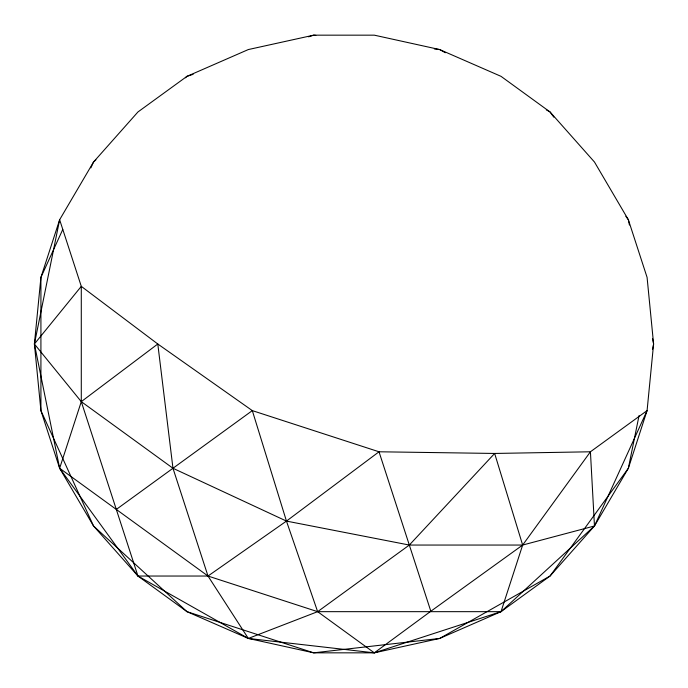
<?xml version="1.0" encoding="UTF-8"?>
<svg xmlns="http://www.w3.org/2000/svg" width="688" height="688" viewBox="0 0 688 688"><rect width="100%" height="100%" fill="white"/><g stroke="black" fill="none" stroke-linecap="round" stroke-linejoin="round"><path stroke-width="1.03" d="M639.049 415.604L628.359 468.261L594.475 525.976L550.047 576.037L501.01 611.666L439.675 638.447L374.306 652.835L313.694 652.835L248.325 638.447L186.99 611.666L137.953 576.037L93.525 525.976L59.641 468.261L40.919 410.616L34.4 344L40.919 277.384L59.641 219.739L93.525 162.024L137.953 111.963L186.99 76.334L248.325 49.553L313.694 35.165L374.306 35.165L439.675 49.553L501.01 76.334L550.047 111.963L594.475 162.024L628.359 219.739L647.081 277.384L653.6 344L647.081 410.616L628.359 468.261L550.047 576.037L439.675 638.447L313.694 652.835L186.99 611.666L93.525 525.976L40.919 410.616L40.919 277.384L62.763 229.482M652.534 349.263L653.6 344L652.534 338.737M90.85 167.889L93.525 162.024L95.907 159.84M185.407 77.787L186.99 76.334L193.122 74.338M430.834 611.245L374.306 652.835L248.325 638.447L137.953 576.037L59.641 468.261L34.4 344L59.641 219.739L81.287 286.354L81.287 401.646L59.641 468.261L208 576.037L317.641 611.666L374.306 652.835L501.01 611.666L594.475 525.976L647.081 410.616L590.424 451.784L522.656 545.051L501.01 611.666L317.641 611.666L248.325 638.447L208 576.037L172.972 468.261L157.793 344L81.287 286.354L34.4 344L81.287 401.646L172.972 468.261L286.457 521.091L409.326 545.051L522.656 545.051L594.475 525.976L590.424 451.784L494.646 453.452L379.019 451.784L252.315 410.616L157.793 344L81.287 401.646L137.953 576.037L208 576.037L286.457 521.091L379.019 451.784L430.834 611.245L522.656 545.051L494.646 453.452L409.326 545.051L317.641 611.666L286.457 521.091L252.315 410.616L116.668 509.172M308.585 36.825L313.694 35.165L315.826 35.406M434.334 48.943L439.675 49.553L445.282 52.727M546.306 109.848L550.047 111.963L553.831 117.175M625.831 216.264L628.359 219.739L629.425 225.01"/></g></svg>
